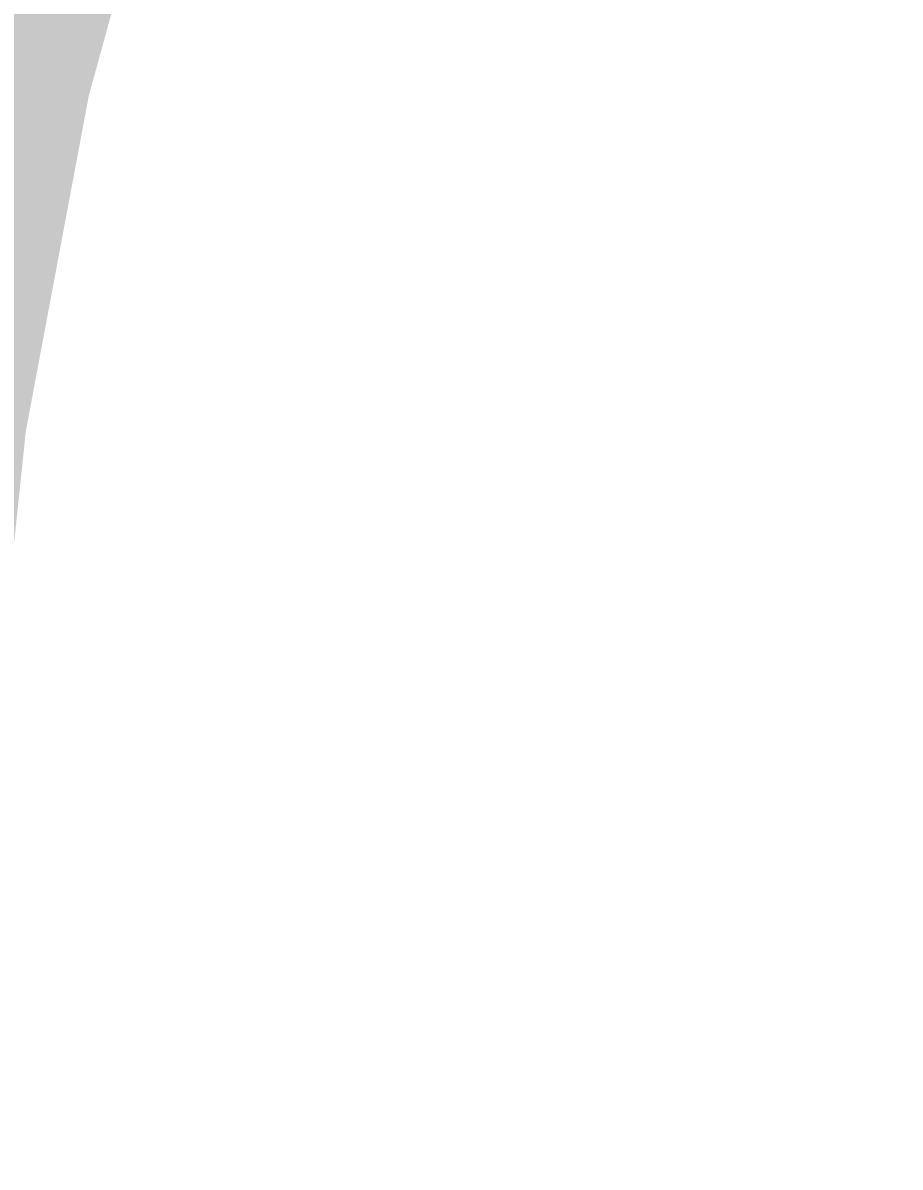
# Model space of a CAD drawing. Header units: inches. Extents: x 1.08 to 4.97, y 2.54 to 3.89.
# Drawn here: x 2.692934 to 2.696111, y 3.102003 to 3.106147 of the extents above; entities that cross this region are included whole.
import ezdxf

# ---------------------------------------------------------------- set-up
doc = ezdxf.new("R2010")
doc.units = ezdxf.units.IN
doc.header["$MEASUREMENT"] = 0
doc.layers.add('Bottom', color=5, linetype='Continuous')
doc.layers.add('Top Overlay', color=2, linetype='Continuous')
doc.styles.add('Arial', font='', dxfattribs={"height": 0.2})
doc.styles.get('Arial').set_extended_font_data('Arial')

# ---------------------------------------------------------------- blocks, each defined once
blk = doc.blocks.new('JMP_3_PTH_180_55')
at = {"layer": 'Top Overlay', "style": 'Arial'}
blk.add_text('CTS', height=0.026, dxfattribs=at).set_placement((0.085, 0.07))

msp = doc.modelspace()

# ---------------------------------------------------------------- hatches: boundary and pattern name
at = {"layer": 'Bottom'}
msp.add_hatch(color=5, dxfattribs=at).paths.add_polyline_path([(2.6974612, 3.1133902), (2.6965599, 3.1124231), (2.6957548, 3.1114209), (2.6950459, 3.1103835), (2.6944333, 3.109311), (2.6939169, 3.1082034), (2.6934968, 3.1070606), (2.693173, 3.1058826), (2.6929453, 3.1046695), (2.692814, 3.1034212), (2.6927789, 3.1021378), (2.6791378, 3.1157789), (2.6804212, 3.115814), (2.6816695, 3.1159453), (2.6828826, 3.116173), (2.6840606, 3.1164968), (2.6852034, 3.1169169), (2.686311, 3.1174333), (2.6873835, 3.1180459), (2.6884209, 3.1187548), (2.6894231, 3.1195599), (2.6903902, 3.1204612)])

# ---------------------------------------------------------------- linework, layer by layer
msp.add_lwpolyline([(2.679, 3.102, 0.01, 0.01, 0), (2.7175513, 3.1405513, 0.01, 0.01, 0)], format="xyseb", dxfattribs=at)

# ---------------------------------------------------------------- block references
at = {"rotation": 270}
msp.add_blockref('JMP_3_PTH_180_55', (2.6181103, 3.2455513), dxfattribs=at)

doc.saveas('drawing.dxf')
